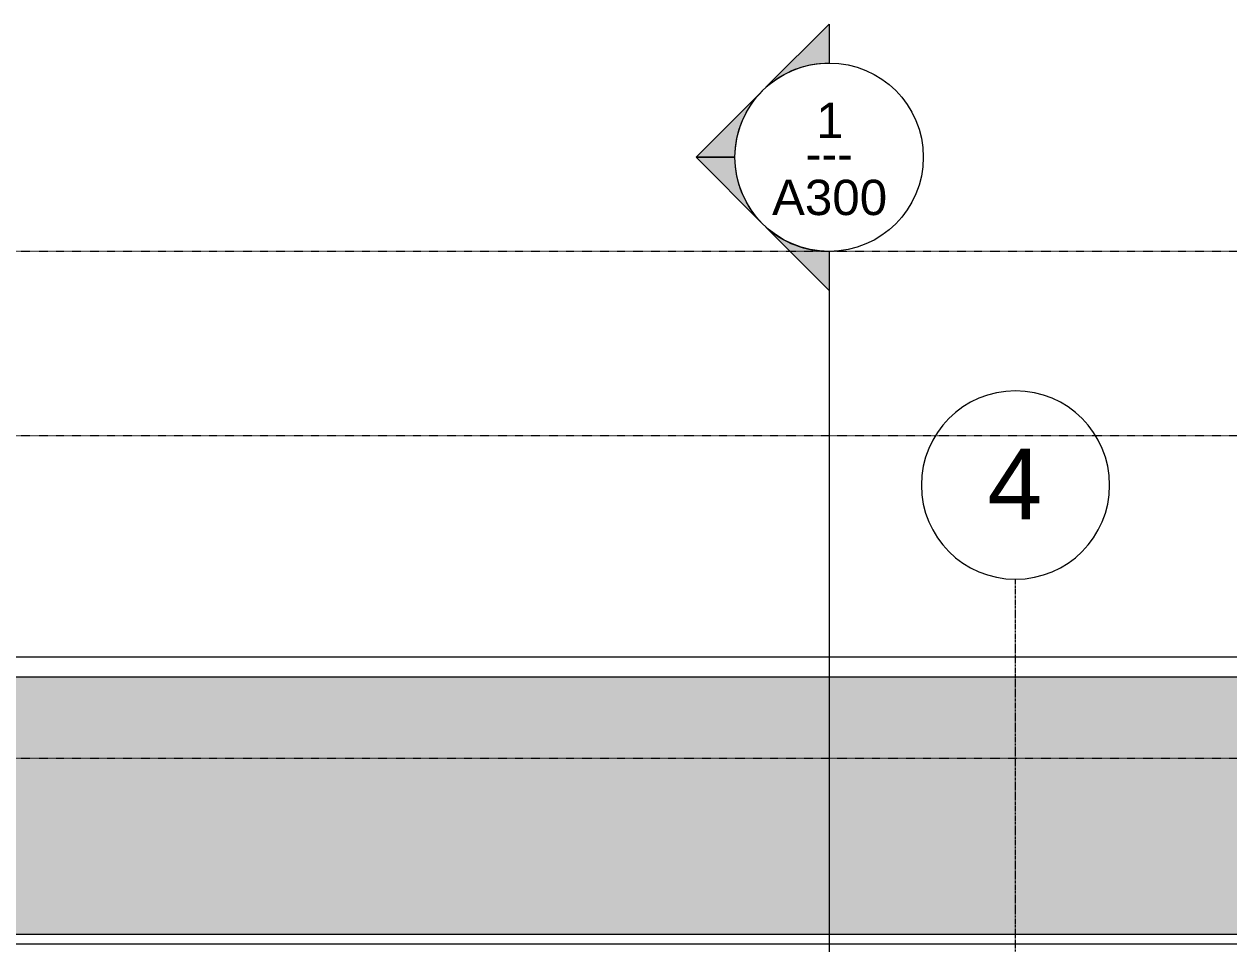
# Model space of a CAD drawing. Header units: inches. Extents: x 9610 to 15331, y -316 to 681.
# Drawn here: x 14368.5 to 14675.6, y 350.5 to 584.9 of the extents above; entities that cross this region are included whole.
import ezdxf

# ---------------------------------------------------------------- set-up
doc = ezdxf.new("R2010")
doc.units = ezdxf.units.IN
doc.header["$MEASUREMENT"] = 0
doc.linetypes.add('Aligning Line 1_8_', pattern=[0.25, 0.125, -0.125])
doc.linetypes.add('Grid Line 1_2_', pattern=[0.875, 0.5, -0.125, 0.125, -0.125])
for name, color, linetype, lineweight in [('A-WALL-1', 135, 'Continuous', 13), ('A-WALL-PATT-4', 55, 'Continuous', 9), ('G-ANNO-SYMB', 111, 'Aligning Line 1_8_', 9), ('G-ANNO-SYMB-1', 111, 'Continuous', 9), ('S-GRID-1', 1, 'Grid Line 1_2_', 9), ('S-GRID-IDEN', 1, 'Continuous', 9)]:
    doc.layers.add(name, color=color, linetype=linetype, lineweight=lineweight)
doc.styles.add('Arial', font='arial.ttf', dxfattribs={"height": 9})
doc.styles.add('Arial_1', font='arial.ttf', dxfattribs={"height": 18})
doc.styles.add('Century Gothic', font='ufonts.com_century-gothic.ttf', dxfattribs={"height": 9})

# ---------------------------------------------------------------- blocks, each defined once
blk = doc.blocks.new('Basic Wall _ EXT - FIBER CEMENT - LARGE - ___-2162457-BUILDING SECTION - NORTH_SOUTH AT ELEVATOR AND COURTYARD - LOOKING EAST')
at = {"layer": 'A-WALL-1'}
for p, q in [((-3400.02, 353), (-2067.89, 353)), ((-3400.02, 350.53), (-2067.89, 350.53))]:
    blk.add_line(p, q, dxfattribs=at)
blk = doc.blocks.new('Basic Wall _ EXT - FIBER CEMENT - SMALL - ___-2145931-BUILDING SECTION - NORTH_SOUTH AT ELEVATOR AND COURTYARD - LOOKING EAST')
at = {"layer": 'A-WALL-1'}
for p, q in [((-3393.48, 423.66), (-2061.36, 423.66)), ((-3393.48, 418.54), (-2061.36, 418.54))]:
    blk.add_line(p, q, dxfattribs=at)
blk = doc.blocks.new('Section - Section Head - Filled-22785-BUILDING SECTION - NORTH_SOUTH AT ELEVATOR AND COURTYARD - LOOKING EAST')
at = {"layer": 'G-ANNO-SYMB-1'}
h = blk.add_hatch(color=256, dxfattribs=at)
edge = h.paths.add_edge_path(flags=0)
edge.add_line((-2563.93, -212.66), (-2547.82, -196.55))
edge.add_line((-2547.82, -196.55), (-2547.82, -206.46))
edge.add_arc((-2547.82, -230.49), 24.03, 90, 132.0784)
h = blk.add_hatch(color=256, dxfattribs=at)
edge = h.paths.add_edge_path(flags=0)
edge.add_arc((-2547.82, -230.49), 24, 135, 180)
edge.add_line((-2571.82, -230.49), (-2581.76, -230.49))
edge.add_line((-2581.76, -230.49), (-2564.79, -213.52))
h = blk.add_hatch(color=256, dxfattribs=at)
edge = h.paths.add_edge_path(flags=0)
edge.add_line((-2564.79, -247.46), (-2581.76, -230.49))
edge.add_line((-2581.76, -230.49), (-2571.82, -230.49))
edge.add_arc((-2547.82, -230.49), 24, 180, 225)
h = blk.add_hatch(color=256, dxfattribs=at)
edge = h.paths.add_edge_path(flags=0)
edge.add_arc((-2547.82, -230.49), 24.03, 227.9216, 270)
edge.add_line((-2547.82, -254.52), (-2547.82, -264.43))
edge.add_line((-2547.82, -264.43), (-2563.93, -248.33))
for p, q in [((-2547.82, -196.55), (-2563.93, -212.66)), ((-2547.82, -206.46), (-2547.82, -196.55)), ((-2564.79, -213.52), (-2581.76, -230.49)), ((-2571.82, -230.49), (-2581.76, -230.49)), ((-2581.76, -230.49), (-2564.79, -247.46)), ((-2581.76, -230.49), (-2571.82, -230.49)), ((-2563.93, -248.33), (-2547.82, -264.43)), ((-2547.82, -264.43), (-2547.82, -254.52))]:
    blk.add_line(p, q, dxfattribs=at)
for centre, radius, start, end in [((-2547.82, -230.52), 24, 90, 270), ((-2547.82, -230.49), 24.03, 90, 132.0784), ((-2547.82, -230.52), 24, 270, 90), ((-2547.82, -230.49), 24, 135, 180), ((-2547.82, -230.49), 24, 180, 225), ((-2547.82, -230.49), 24.03, 227.9216, 270)]:
    blk.add_arc(centre, radius, start, end, dxfattribs=at)
blk = doc.blocks.new('Grid - Grid Head - Circle-50561-BUILDING SECTION - NORTH_SOUTH AT ELEVATOR AND COURTYARD - LOOKING EAST')
at = {"layer": 'S-GRID-IDEN'}
for start, end in [(0, 180), (180, 360)]:
    blk.add_arc((-3481.32, 494.5), 24, start, end, dxfattribs=at)

msp = doc.modelspace()

# ---------------------------------------------------------------- hatches: boundary and pattern name
at = {"layer": 'A-WALL-PATT-4'}
h = msp.add_hatch(dxfattribs=at)
h.set_pattern_fill('FP_39', color=256, style=0, pattern_type=2)
h.set_pattern_definition([(0, (15061.12, 140.604), (-38.4, 76.8), [0.392, -38.007]), (0, (15061.12, 140.996), (-38.4, 76.8), [0.392, -38.007]), (0, (15061.12, 150.204), (-38.4, 76.8), [0.392, -38.007]), (0, (15061.12, 150.596), (-38.4, 76.8), [0.392, -38.007]), (0, (15061.12, 159.804), (-38.4, 76.8), [0.392, -38.007]), (0, (15061.12, 160.196), (-38.4, 76.8), [0.392, -38.007]), (0, (15061.12, 169.404), (-38.4, 76.8), [0.392, -38.007]), (0, (15061.12, 169.796), (-38.4, 76.8), [0.392, -38.007]), (0, (15061.12, 179.004), (-38.4, 76.8), [0.392, -38.007]), (0, (15061.12, 179.396), (-38.4, 76.8), [0.392, -38.007]), (0, (15061.12, 188.604), (-38.4, 76.8), [0.392, -38.007]), (0, (15061.12, 188.996), (-38.4, 76.8), [0.392, -38.007]), (0, (15061.12, 198.204), (-38.4, 76.8), [0.392, -38.007]), (0, (15061.12, 198.596), (-38.4, 76.8), [0.392, -38.007]), (0, (15061.12, 207.804), (-38.4, 76.8), [0.392, -38.007]), (0, (15061.12, 208.196), (-38.4, 76.8), [0.392, -38.007]), (0, (15096.02, 140.604), (-38.4, 76.8), [0.392, -38.007]), (0, (15096.02, 140.996), (-38.4, 76.8), [0.392, -38.007]), (0, (15096.02, 150.204), (-38.4, 76.8), [0.392, -38.007]), (0, (15096.02, 150.596), (-38.4, 76.8), [0.392, -38.007]), (0, (15096.02, 159.804), (-38.4, 76.8), [0.392, -38.007]), (0, (15096.02, 160.196), (-38.4, 76.8), [0.392, -38.007]), (0, (15096.02, 169.404), (-38.4, 76.8), [0.392, -38.007]), (0, (15096.02, 169.796), (-38.4, 76.8), [0.392, -38.007]), (0, (15096.02, 179.004), (-38.4, 76.8), [0.392, -38.007]), (0, (15096.02, 179.396), (-38.4, 76.8), [0.392, -38.007]), (0, (15096.02, 188.604), (-38.4, 76.8), [0.392, -38.007]), (0, (15096.02, 188.996), (-38.4, 76.8), [0.392, -38.007]), (0, (15096.02, 198.204), (-38.4, 76.8), [0.392, -38.007]), (0, (15096.02, 198.596), (-38.4, 76.8), [0.392, -38.007]), (0, (15096.02, 207.804), (-38.4, 76.8), [0.392, -38.007]), (0, (15096.02, 208.196), (-38.4, 76.8), [0.392, -38.007]), (90, (15059.38, 136), (-38.4, 2e-15), [76.8, 0, 0, 0]), (90, (15059.755, 136), (-38.4, 2e-15), [76.8, 0, 0, 0]), (90, (15061.12, 140.604), (-38.4, 2e-15), [0.392, -76.407]), (90, (15061.12, 150.204), (-38.4, 2e-15), [0.392, -76.407]), (90, (15061.12, 159.804), (-38.4, 2e-15), [0.392, -76.407]), (90, (15061.12, 169.404), (-38.4, 2e-15), [0.392, -76.407]), (90, (15061.12, 179.004), (-38.4, 2e-15), [0.392, -76.407]), (90, (15061.12, 188.604), (-38.4, 2e-15), [0.392, -76.407]), (90, (15061.12, 198.204), (-38.4, 2e-15), [0.392, -76.407]), (90, (15061.12, 207.804), (-38.4, 2e-15), [0.392, -76.407]), (90, (15061.514, 140.604), (-38.4, 2e-15), [0.392, -76.407]), (90, (15061.514, 150.204), (-38.4, 2e-15), [0.392, -76.407]), (90, (15061.514, 159.804), (-38.4, 2e-15), [0.392, -76.407]), (90, (15061.514, 169.404), (-38.4, 2e-15), [0.392, -76.407]), (90, (15061.514, 179.004), (-38.4, 2e-15), [0.392, -76.407]), (90, (15061.514, 188.604), (-38.4, 2e-15), [0.392, -76.407]), (90, (15061.514, 198.204), (-38.4, 2e-15), [0.392, -76.407]), (90, (15061.514, 207.804), (-38.4, 2e-15), [0.392, -76.407]), (90, (15096.02, 140.604), (-38.4, 2e-15), [0.392, -76.407]), (90, (15096.02, 150.204), (-38.4, 2e-15), [0.392, -76.407]), (90, (15096.02, 159.804), (-38.4, 2e-15), [0.392, -76.407]), (90, (15096.02, 169.404), (-38.4, 2e-15), [0.392, -76.407]), (90, (15096.02, 179.004), (-38.4, 2e-15), [0.392, -76.407]), (90, (15096.02, 188.604), (-38.4, 2e-15), [0.392, -76.407]), (90, (15096.02, 198.204), (-38.4, 2e-15), [0.392, -76.407]), (90, (15096.02, 207.804), (-38.4, 2e-15), [0.392, -76.407]), (90, (15096.414, 140.604), (-38.4, 2e-15), [0.392, -76.407]), (90, (15096.414, 150.204), (-38.4, 2e-15), [0.392, -76.407]), (90, (15096.414, 159.804), (-38.4, 2e-15), [0.392, -76.407]), (90, (15096.414, 169.404), (-38.4, 2e-15), [0.392, -76.407]), (90, (15096.414, 179.004), (-38.4, 2e-15), [0.392, -76.407]), (90, (15096.414, 188.604), (-38.4, 2e-15), [0.392, -76.407]), (90, (15096.414, 198.204), (-38.4, 2e-15), [0.392, -76.407]), (90, (15096.414, 207.804), (-38.4, 2e-15), [0.392, -76.407]), (180, (15097.78, 136), (-38.4, 76.8), [38.025, -0.375]), (180, (15097.78, 145.6), (-38.4, 76.8), [38.025, -0.375]), (180, (15097.78, 155.2), (-38.4, 76.8), [38.025, -0.375]), (180, (15097.78, 164.8), (-38.4, 76.8), [38.025, -0.375]), (180, (15097.78, 174.4), (-38.4, 76.8), [38.025, -0.375]), (180, (15097.78, 184), (-38.4, 76.8), [38.025, -0.375]), (180, (15097.78, 193.6), (-38.4, 76.8), [38.025, -0.375]), (180, (15097.78, 203.2), (-38.4, 76.8), [38.025, -0.375])])
h.paths.add_polyline_path([(13721.44, 353), (15053.57, 353), (15053.57, 418.54), (13721.45, 418.54), (13721.45, 418.62), (13727.93, 418.62), (13727.93, 420.79), (13721.88, 420.84), (13721.53, 421.48), (13721.56, 421.5), (13721.52, 421.63), (13721.45, 421.63), (13721.44, 353)], flags=0)

# ---------------------------------------------------------------- linework, layer by layer
at = {"layer": 'G-ANNO-SYMB'}
for p, q in [((15210.55, 526.95), (13049.45, 526.95)), ((15210.55, 480), (13049.45, 480)), ((15210.55, 397.76), (13049.45, 397.76))]:
    msp.add_line(p, q, dxfattribs=at)
at = {"layer": 'G-ANNO-SYMB-1'}
msp.add_line((14573.67, 526.95), (14573.67, -206.49), dxfattribs=at)
at = {"layer": 'S-GRID-1'}
msp.add_line((14621.17, -159.84), (14621.17, 443.44), dxfattribs=at)

# ---------------------------------------------------------------- block references
at = {"layer": 'A-WALL-1'}
for name in ['Basic Wall _ EXT - FIBER CEMENT - SMALL - ___-2145931-BUILDING SECTION - NORTH_SOUTH AT ELEVATOR AND COURTYARD - LOOKING EAST', 'Basic Wall _ EXT - FIBER CEMENT - LARGE - ___-2162457-BUILDING SECTION - NORTH_SOUTH AT ELEVATOR AND COURTYARD - LOOKING EAST']:
    msp.add_blockref(name, (17121.49, 0), dxfattribs=at)
at = {"layer": 'G-ANNO-SYMB-1', "extrusion": (0, 0, -1), "rotation": 180}
msp.add_blockref('Section - Section Head - Filled-22785-BUILDING SECTION - NORTH_SOUTH AT ELEVATOR AND COURTYARD - LOOKING EAST', (-17121.49, 320.46), dxfattribs=at)
at = {"layer": 'S-GRID-IDEN'}
msp.add_blockref('Grid - Grid Head - Circle-50561-BUILDING SECTION - NORTH_SOUTH AT ELEVATOR AND COURTYARD - LOOKING EAST', (18102.49, -27.06), dxfattribs=at)

# ---------------------------------------------------------------- texts
at = {"layer": 'G-ANNO-SYMB-1', "char_height": 9, "attachment_point": 1}
for s, insert, width, style in [('1', (14570.35, 564.86), 8.484, 'Arial'), ('---', (14567.7, 556.36), 15.453, 'Century Gothic'), ('A300', (14559.1, 545.23), 35.754, 'Arial')]:
    msp.add_mtext(s, dxfattribs=dict(at, insert=insert, width=width, style=style))
at = {"layer": 'S-GRID-IDEN', "insert": (14614.04, 476.72), "char_height": 18, "width": 16.968, "attachment_point": 1, "style": 'Arial_1'}
msp.add_mtext('4', dxfattribs=at)

doc.saveas('drawing.dxf')
